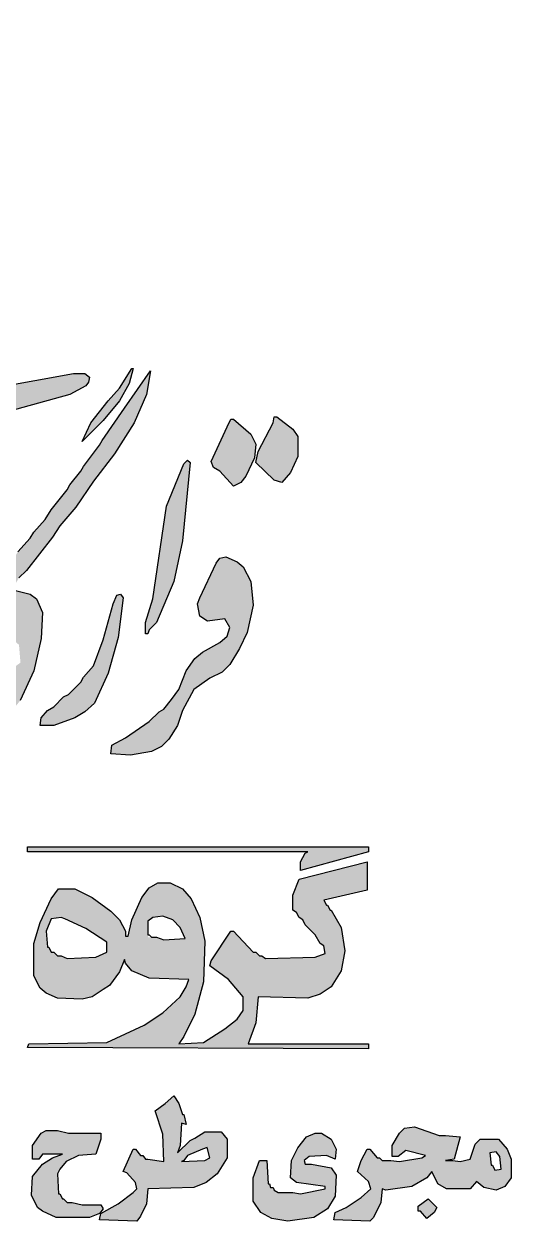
# Model space of a CAD drawing. Header units: inches. Extents: x 212980 to 238967, y -33384 to 2238.
# Drawn here: x 232954.6 to 233075.7, y -31860.6 to -31562.8 of the extents above; entities that cross this region are included whole.
import ezdxf

# ---------------------------------------------------------------- set-up
doc = ezdxf.new("R2010")
doc.units = ezdxf.units.IN
doc.header["$LTSCALE"] = 15
doc.header["$MEASUREMENT"] = 0
doc.layers.add('R2V', color=7, linetype='Continuous')

# ---------------------------------------------------------------- blocks, each defined once
blk = doc.blocks.new('logo NGL-3200')
at = {"linetype": 'Continuous'}
h = blk.add_hatch(color=253, dxfattribs=at)
h.dxf.hatch_style = 1
h.paths.add_polyline_path([(1.436046, -2.113372), (1.406977, -2.130814), (1.389535, -2.15407), (1.366279, -2.165698), (1.348837, -2.188953), (1.325581, -2.200581), (1.308139, -2.223837), (1.284883, -2.235465), (1.267442, -2.258721), (1.244186, -2.270349), (1.215116, -2.305233), (1.19186, -2.31686), (1.127907, -2.380814), (1.069767, -2.456395), (1.052325, -2.508721), (0.988372, -2.630814), (0.936046, -2.776163), (0.936046, -3.008721), (0.906977, -3.06686), (0.813953, -3.119186), (0.767442, -3.15407), (0.726744, -3.177326), (0.668604, -3.229651), (0.622093, -3.264535), (0.610465, -3.287791), (0.569767, -3.328488), (0.523256, -3.40407), (0.476744, -3.491279), (0.47093, -3.572674), (0.494186, -3.619186), (0.633721, -3.671512), (0.831395, -3.700581), (1.302325, -3.688953), (1.936046, -3.607558), (2.517442, -3.508721), (2.94186, -3.415698), (3.383721, -3.293605), (3.459302, -3.252907), (3.47093, -3.235465), (3.476744, -3.212209), (3.453488, -3.194767), (3.401163, -3.194767), (2.69186, -3.322674), (2.011628, -3.421512), (1.436046, -3.473837), (0.930232, -3.485465), (0.819767, -3.473837), (0.77907, -3.473837), (0.72093, -3.456395), (0.697674, -3.456395), (0.656977, -3.43314), (0.639535, -3.43314), (0.633721, -3.421512), (0.622093, -3.421512), (0.604651, -3.40407), (0.593023, -3.40407), (0.593023, -3.386628), (0.622093, -3.34593), (0.656977, -3.31686), (0.738372, -3.264535), (0.848837, -3.206395), (0.877907, -3.194767), (0.953488, -3.107558), (1, -3.014535), (1.02907, -2.892442), (1.046511, -2.549419), (1.081395, -2.520349), (1.110465, -2.502907), (1.203488, -2.421512), (1.232558, -2.40407), (1.267442, -2.369186), (1.296511, -2.351744), (1.331395, -2.31686), (1.360465, -2.299419), (1.401163, -2.258721), (1.430232, -2.241279), (1.44186, -2.223837), (1.47093, -2.206395), (1.482558, -2.188953), (1.511628, -2.171512), (1.534883, -2.142442), (1.563953, -2.125), (1.598837, -2.084302), (1.627907, -2.06686), (1.77907, -1.915698), (1.796511, -1.886628), (1.831395, -1.857558), (1.843023, -1.834302), (1.860465, -1.822674), (1.895349, -1.770349), (1.94186, -1.706395), (1.988372, -1.630814), (2.005814, -1.555233), (1.994186, -1.555233), (1.976744, -1.578488), (1.965116, -1.601744), (1.94186, -1.619186), (1.930232, -1.642442), (1.877907, -1.688953), (1.866279, -1.712209), (1.709302, -1.869186), (1.686046, -1.880814), (1.633721, -1.938953), (1.610465, -1.950581), (1.569767, -1.997093), (1.546511, -2.008721), (1.523256, -2.037791), (1.5, -2.049419), (1.476744, -2.078488), (1.453488, -2.090116)])
h = blk.add_hatch(color=253, dxfattribs=at)
h.dxf.hatch_style = 1
h.paths.add_polyline_path([(2.94186, -3.415698), (3.383721, -3.293605), (3.459302, -3.252907), (3.47093, -3.235465), (3.476744, -3.212209), (3.453488, -3.194767), (3.401163, -3.194767), (2.69186, -3.322674), (2.011628, -3.421512), (1.436046, -3.473837), (0.930232, -3.485465), (0.819767, -3.473837), (0.77907, -3.473837), (0.72093, -3.456395), (0.697674, -3.456395), (0.656977, -3.43314), (0.633721, -3.43314), (0.604651, -3.40407), (0.593023, -3.40407), (0.593023, -3.386628), (0.622093, -3.34593), (0.656977, -3.31686), (0.738372, -3.264535), (0.848837, -3.206395), (0.877907, -3.194767), (0.953488, -3.107558), (1, -3.014535), (1.02907, -2.892442), (1.048178, -2.516639), (0.988372, -2.630814), (0.936046, -2.776163), (0.936046, -3.008721), (0.906977, -3.06686), (0.813953, -3.119186), (0.767442, -3.15407), (0.726744, -3.177326), (0.668604, -3.229651), (0.622093, -3.264535), (0.610465, -3.287791), (0.569767, -3.328488), (0.523256, -3.40407), (0.476744, -3.491279), (0.47093, -3.572674), (0.494186, -3.619186), (0.633721, -3.671512), (0.831395, -3.700581), (1.302325, -3.688953), (1.936046, -3.607558), (2.517442, -3.508721)])
h = blk.add_hatch(color=253, dxfattribs=at)
h.dxf.hatch_style = 1
h.paths.add_polyline_path([(3.122093, -4.212209), (3.104651, -4.212209), (3.110465, -4.194767), (3.127907, -4.18314), (3.145349, -4.15407), (3.180232, -4.119186), (3.302325, -3.962209), (3.337209, -3.909884), (3.41279, -3.822674), (3.494186, -3.700581), (3.593023, -3.572674), (3.686046, -3.427326), (3.744186, -3.293605), (3.761628, -3.18314), (3.639535, -3.357558), (3.534883, -3.508721), (3.523256, -3.531977), (3.447674, -3.630814), (3.436046, -3.65407), (3.383721, -3.718023), (3.372093, -3.741279), (3.296511, -3.834302), (3.267442, -3.880814), (3.215116, -3.938953), (3.197674, -3.968023), (3.139535, -4.031977), (3.122093, -4.061047), (3.081395, -4.101744), (3.063953, -4.130814), (3.040697, -4.148256), (3.02907, -4.171512), (2.982558, -4.218023), (2.982558, -4.136628), (3.011628, -3.944767), (3.02907, -3.68314), (3.011628, -3.700581), (2.959302, -3.828488), (2.918604, -4.014535), (2.883721, -4.386628), (2.860465, -4.497093), (2.854651, -4.659884), (2.866279, -4.718023), (2.895349, -4.781977), (2.953488, -4.828488), (3.040697, -4.828488), (3.098837, -4.793605), (3.151163, -4.729651), (3.215116, -4.590116), (3.25, -4.438953), (3.255814, -4.31686), (3.226744, -4.252907), (3.197674, -4.229651)])
h.paths.add_polyline_path([(3.110465, -4.438953), (3.145349, -4.468023), (3.152339, -4.551902), (3.098837, -4.590116), (2.994186, -4.59593), (2.965116, -4.578488), (2.953488, -4.578488), (2.94186, -4.555233), (2.936046, -4.555233), (2.936046, -4.479651), (2.988372, -4.438953), (3.046511, -4.421512)], flags=16)
h = blk.add_hatch(color=253, dxfattribs=at)
h.dxf.hatch_style = 1
h.paths.add_polyline_path([(3.563953, -3.322674), (3.482558, -3.427326), (3.44186, -3.514535), (3.540697, -3.415698), (3.616279, -3.322674), (3.66279, -3.241279), (3.680232, -3.171512), (3.674418, -3.171512), (3.616279, -3.264535)])
h = blk.add_hatch(color=253, dxfattribs=at)
h.dxf.hatch_style = 1
h.paths.add_polyline_path([(4.25, -3.590116), (4.255814, -3.526163), (4.232558, -3.479651), (4.151163, -3.409884), (4.139535, -3.409884), (4.122093, -3.444767), (4.046511, -3.607558), (4.058139, -3.636628), (4.087209, -3.65407), (4.151163, -3.723837), (4.186046, -3.706395), (4.209302, -3.677326)])
h = blk.add_hatch(color=253, dxfattribs=at)
h.dxf.hatch_style = 1
h.paths.add_polyline_path([(4.267442, -3.561047), (4.255814, -3.613372), (4.343023, -3.694767), (4.377907, -3.706395), (4.418604, -3.659884), (4.453488, -3.584302), (4.453488, -3.491279), (4.430232, -3.456395), (4.354651, -3.398256), (4.343023, -3.398256), (4.337209, -3.427326)])
h = blk.add_hatch(color=253, dxfattribs=at)
h.dxf.hatch_style = 1
h.paths.add_polyline_path([(3.773256, -4.252907), (3.738372, -4.363372), (3.738372, -4.415698), (3.75, -4.415698), (3.755814, -4.398256), (3.790697, -4.363372), (3.872093, -4.171512), (3.91279, -3.979651), (3.947674, -3.613372), (3.936046, -3.601744), (3.918604, -3.619186), (3.837209, -3.81686)])
h = blk.add_hatch(color=253, dxfattribs=at)
h.dxf.hatch_style = 1
h.paths.add_polyline_path([(4.232558, -4.171512), (4.197674, -4.101744), (4.168604, -4.078488), (4.116279, -4.055233), (4.087209, -4.061047), (4.069767, -4.084302), (3.994186, -4.247093), (3.982558, -4.276163), (3.994186, -4.334302), (4.02907, -4.357558), (4.110465, -4.34593), (4.133721, -4.386628), (4.122093, -4.427326), (4.087209, -4.456395), (4.005814, -4.502907), (3.97093, -4.531977), (3.930232, -4.590116), (3.895349, -4.677326), (3.860465, -4.723837), (3.825581, -4.770349), (3.802325, -4.781977), (3.755814, -4.828488), (3.645349, -4.90407), (3.581395, -4.938953), (3.575581, -4.979651), (3.668604, -4.985465), (3.767442, -4.968023), (3.813953, -4.944767), (3.848837, -4.909884), (3.889535, -4.84593), (3.91279, -4.776163), (3.965116, -4.677326), (4.040697, -4.625), (4.098837, -4.59593), (4.133721, -4.561047), (4.180232, -4.485465), (4.215116, -4.409884), (4.244186, -4.281977)])
h = blk.add_hatch(color=253, dxfattribs=at)
h.dxf.hatch_style = 1
h.paths.add_polyline_path([(3.563953, -4.601744), (3.610465, -4.43314), (3.633721, -4.247093), (3.622093, -4.229651), (3.604651, -4.235465), (3.587209, -4.276163), (3.540697, -4.444767), (3.494186, -4.56686), (3.447674, -4.619186), (3.436046, -4.642442), (3.377907, -4.700581), (3.354651, -4.712209), (3.308139, -4.758721), (3.27907, -4.776163), (3.25, -4.811047), (3.244186, -4.84593), (3.308139, -4.84593), (3.406977, -4.811047), (3.453488, -4.781977), (3.5, -4.741279)])
h = blk.add_hatch(color=253, dxfattribs=at)
h.dxf.hatch_style = 1
h.paths.add_polyline_path([(3.186046, -5.415698), (3.186046, -5.438953), (4.5, -5.438953), (4.488372, -5.444767), (4.465116, -5.485465), (4.465116, -5.526163), (4.784883, -5.438953), (4.784883, -5.415698)])
h = blk.add_hatch(color=253, dxfattribs=at)
h.dxf.hatch_style = 1
h.paths.add_polyline_path([(4.534883, -5.93314), (4.302325, -5.938953), (4.284883, -5.927326), (4.273256, -5.927326), (4.255814, -5.909884), (4.244186, -5.909884), (4.151163, -5.811047), (4.139535, -5.811047), (4.046511, -5.950581), (4.040697, -5.973837), (4.127907, -6.037791), (4.197674, -6.119186), (4.197674, -6.18314), (4.168604, -6.223837), (4.110465, -6.270349), (4.011628, -6.334302), (3.895349, -6.340116), (3.918604, -6.305233), (3.97093, -6.200581), (4.011628, -6.049419), (4.017442, -5.857558), (3.994186, -5.747093), (3.953488, -5.659884), (3.91279, -5.613372), (3.854651, -5.584302), (3.796511, -5.584302), (3.755814, -5.607558), (3.72093, -5.65407), (3.674418, -5.758721), (3.656977, -5.834302), (3.645349, -5.834302), (3.645349, -5.811047), (3.616279, -5.758721), (3.575581, -5.718023), (3.488372, -5.65407), (3.406977, -5.613372), (3.331395, -5.613372), (3.296511, -5.659884), (3.244186, -5.770349), (3.215116, -5.869186), (3.215116, -6.020349), (3.244186, -6.078488), (3.273256, -6.101744), (3.325581, -6.125), (3.44186, -6.130814), (3.488372, -6.119186), (3.540697, -6.084302), (3.569767, -6.06686), (3.616279, -6.002907), (3.639535, -5.944767), (3.645349, -5.962209), (3.674418, -5.997093), (3.755814, -6.031977), (3.94186, -6.037791), (3.930232, -6.072674), (3.901163, -6.119186), (3.819767, -6.194767), (3.732558, -6.252907), (3.558139, -6.334302), (3.19186, -6.340116), (3.186046, -6.357558), (4.784883, -6.363372), (4.784883, -6.340116), (4.22093, -6.340116), (4.255814, -6.241279), (4.267442, -6.119186), (4.5, -6.125), (4.558139, -6.107558), (4.610465, -6.072674), (4.656977, -5.997093), (4.674418, -5.90407), (4.656977, -5.793605), (4.610465, -5.712209), (4.604651, -5.712209), (4.593023, -5.688953), (4.587209, -5.688953), (4.575581, -5.665698), (4.77907, -5.619186), (4.77907, -5.485465), (4.459302, -5.56686), (4.430232, -5.642442), (4.430232, -5.712209), (4.447674, -5.723837), (4.459302, -5.747093), (4.476744, -5.758721), (4.488372, -5.781977), (4.534883, -5.828488), (4.558139, -5.869186), (4.575581, -5.880814), (4.581395, -5.915698)])
h.paths.add_polyline_path([(3.924418, -5.84593), (3.825581, -5.851744), (3.790697, -5.840116), (3.75, -5.840116), (3.75, -5.764535), (3.773256, -5.747093), (3.819767, -5.741279), (3.866279, -5.758721), (3.901163, -5.793605)], flags=16)
h.paths.add_polyline_path([(3.558139, -5.909884), (3.505814, -5.93314), (3.372093, -5.938953), (3.343023, -5.927326), (3.325581, -5.927326), (3.308139, -5.909884), (3.296511, -5.909884), (3.284883, -5.886628), (3.27907, -5.886628), (3.273256, -5.811047), (3.296511, -5.752907), (3.347043, -5.746591), (3.459302, -5.799419), (3.558139, -5.863372)], flags=16)
h = blk.add_hatch(color=253, dxfattribs=at)
h.dxf.hatch_style = 1
h.paths.add_polyline_path([(3.697674, -7.171512), (3.715116, -7.148256), (3.744186, -7.090116), (3.75, -7.020349), (3.965116, -7.014535), (4.023256, -6.991279), (4.075581, -6.950581), (4.122093, -6.875), (4.122093, -6.787791), (4.093023, -6.752907), (4.017442, -6.752907), (3.97093, -6.781977), (3.947674, -6.793605), (3.889535, -6.851744), (3.901163, -6.81686), (3.906977, -6.712209), (3.930232, -6.718023), (3.918604, -6.671512), (3.91279, -6.671512), (3.895349, -6.619186), (3.872093, -6.584302), (3.831395, -6.619186), (3.784883, -6.65407), (3.819767, -6.764535), (3.825581, -6.892442), (3.75, -6.880814), (3.738372, -6.880814), (3.726744, -6.863372), (3.715116, -6.863372), (3.69186, -6.834302), (3.680232, -6.834302), (3.633721, -6.938953), (3.651163, -6.944767), (3.69186, -6.991279), (3.697674, -7.020349), (3.680232, -7.037791), (3.610465, -7.090116), (3.52907, -7.136628), (3.523256, -7.165698)])
h.paths.add_polyline_path([(3.906977, -6.892442), (3.918604, -6.886628), (3.936046, -6.863372), (4.005814, -6.834302), (4.027654, -6.825607), (4.040697, -6.875), (4.017442, -6.886628)], flags=16)
h = blk.add_hatch(color=253, dxfattribs=at)
h.dxf.hatch_style = 1
h.paths.add_polyline_path([(4.680232, -7.107558), (4.627907, -7.130814), (4.622093, -7.165698), (4.790697, -7.171512), (4.808139, -7.15407), (4.843023, -7.084302), (4.848837, -7.020349), (4.866279, -7.026163), (4.988372, -7.008721), (5.058139, -6.968023), (5.081395, -6.938953), (5.110465, -6.997093), (5.151163, -7.020349), (5.261628, -7.020349), (5.290697, -6.985465), (5.325581, -7.014535), (5.383721, -7.026163), (5.424418, -7.008721), (5.453488, -6.968023), (5.453488, -6.880814), (5.436046, -6.834302), (5.395349, -6.787791), (5.308139, -6.787791), (5.284883, -6.811047), (5.261628, -6.880814), (5.215116, -6.892442), (5.180232, -6.886628), (5.145349, -6.886628), (5.186046, -6.880814), (5.215116, -6.776163), (5.145349, -6.770349), (5.116279, -6.770349), (5, -6.729651), (4.953488, -6.735465), (4.930232, -6.758721), (4.895349, -6.81686), (4.895349, -6.869186), (4.924418, -6.869186), (4.959302, -6.840116), (5.052325, -6.863372), (5.034883, -6.875), (4.930232, -6.892442), (4.889535, -6.886628), (4.835548, -6.886628), (4.790697, -6.834302), (4.77907, -6.834302), (4.75, -6.886628), (4.732558, -6.938953), (4.784883, -6.985465), (4.796511, -7.020349), (4.75, -7.061047)])
h.paths.add_polyline_path([(5.360465, -6.909884), (5.354651, -6.851744), (5.383721, -6.84593), (5.401163, -6.869186), (5.406977, -6.927326), (5.377907, -6.93314), (5.366279, -6.909884)], flags=16)
h = blk.add_hatch(color=253, dxfattribs=at)
h.dxf.hatch_style = 1
h.paths.add_polyline_path([(4.837209, -6.875), (4.825581, -6.875), (4.790697, -6.834302), (4.77907, -6.834302), (4.75, -6.886628), (4.732558, -6.938953), (4.784883, -6.985465), (4.796511, -7.020349), (4.75, -7.061047), (4.680232, -7.107558), (4.627907, -7.130814), (4.622093, -7.165698), (4.790697, -7.171512), (4.808139, -7.15407), (4.843023, -7.084302), (4.848837, -7.020349), (4.866279, -7.026163), (4.988372, -7.008721), (5.058139, -6.968023), (5.081395, -6.938953), (5.110465, -6.997093), (5.151163, -7.020349), (5.261628, -7.020349), (5.290697, -6.985465), (5.325581, -7.014535), (5.383721, -7.026163), (5.424418, -7.008721), (5.453488, -6.968023), (5.453488, -6.880814), (5.436046, -6.834302), (5.395349, -6.787791), (5.308139, -6.787791), (5.284883, -6.811047), (5.261628, -6.880814), (5.215116, -6.892442), (5.180232, -6.886628), (5.145349, -6.886628), (5.186046, -6.880814), (5.215116, -6.776163), (5.145349, -6.770349), (5.116279, -6.770349), (5, -6.729651), (4.953488, -6.735465), (4.930232, -6.758721), (4.895349, -6.81686), (4.895349, -6.869186), (4.924418, -6.869186), (4.959302, -6.840116), (5.052325, -6.863372), (5.034883, -6.875), (4.930232, -6.892442), (4.889535, -6.886628), (4.848837, -6.886628)])
h.paths.add_polyline_path([(5.354651, -6.851744), (5.383721, -6.84593), (5.401163, -6.869186), (5.406977, -6.927326), (5.377907, -6.93314), (5.366279, -6.909884), (5.360465, -6.909884)], flags=16)
h = blk.add_hatch(color=253, dxfattribs=at)
h.dxf.hatch_style = 1
h.paths.add_polyline_path([(3.348837, -7.06686), (3.337209, -7.043605), (3.331395, -7.043605), (3.325581, -6.950581), (3.337209, -6.927326), (3.366279, -6.892442), (3.424418, -6.863372), (3.505814, -6.857558), (3.52907, -6.787791), (3.52907, -6.758721), (3.377907, -6.758721), (3.325581, -6.747093), (3.273256, -6.747093), (3.25, -6.758721), (3.209302, -6.81686), (3.209302, -6.880814), (3.238372, -6.880814), (3.255814, -6.857558), (3.348837, -6.857558), (3.302325, -6.875), (3.255814, -6.90407), (3.209302, -6.962209), (3.203488, -7.049419), (3.232558, -7.107558), (3.255814, -7.125), (3.319767, -7.15407), (3.476744, -7.15407), (3.523256, -7.136628), (3.540697, -7.113372), (3.52907, -7.09593), (3.44186, -7.09593), (3.395349, -7.084302), (3.372093, -7.084302), (3.354651, -7.06686)])
h = blk.add_hatch(color=253, dxfattribs=at)
h.dxf.hatch_style = 1
h.paths.add_polyline_path([(4.465116, -7.043605), (4.430232, -7.037791), (4.377907, -7.037791), (4.360465, -7.036861), (4.343023, -7.026163), (4.337209, -7.014535), (4.325581, -7.014535), (4.319767, -6.997093), (4.313953, -6.997093), (4.308139, -6.886628), (4.273256, -6.886628), (4.244186, -6.968023), (4.244186, -7.078488), (4.27907, -7.130814), (4.331395, -7.159884), (4.406977, -7.171512), (4.52907, -7.15407), (4.593023, -7.113372), (4.627907, -7.055233), (4.633721, -6.956395), (4.610465, -6.921512), (4.517442, -6.90407), (4.488372, -6.90407), (4.482558, -6.886628), (4.505814, -6.869186), (4.587209, -6.863372), (4.627907, -6.880814), (4.633721, -6.834302), (4.610465, -6.787791), (4.563953, -6.758721), (4.534883, -6.758721), (4.494186, -6.776163), (4.453488, -6.828488), (4.424418, -6.886628), (4.418604, -6.968023), (4.447674, -6.991279), (4.581395, -7.008721), (4.581395, -7.020349)])
h = blk.add_hatch(color=253, dxfattribs=at)
h.dxf.hatch_style = 1
h.paths.add_polyline_path([(5.02907, -7.125), (5.058139, -7.159884), (5.093023, -7.130814), (5.104651, -7.107558), (5.063953, -7.06686), (5.017442, -7.101744), (5.017442, -7.125)])
at = {"layer": 'R2V', "color": 253}
for points in [[(2.69186, -3.322674, 0), (3.401163, -3.194767, 0), (3.453488, -3.194767, 0), (3.476744, -3.212209, 0), (3.47093, -3.235465, 0), (3.459302, -3.252907, 0), (3.383721, -3.293605, 0), (2.94186, -3.415698, 0)], [(3.761628, -3.18314, 0), (3.744186, -3.293605, 0), (3.686046, -3.427326, 0), (3.593023, -3.572674, 0), (3.494186, -3.700581, 0), (3.41279, -3.822674, 0), (3.337209, -3.909884, 0), (3.302325, -3.962209, 0), (3.180232, -4.119186, 0), (3.145349, -4.15407, 0)], [(3.122093, -4.212209, 0), (3.197674, -4.229651, 0), (3.226744, -4.252907, 0), (3.255814, -4.31686, 0), (3.25, -4.438953, 0), (3.215116, -4.590116, 0), (3.151163, -4.729651, 0)], [(3.139535, -4.031977, 0), (3.197674, -3.968023, 0), (3.215116, -3.938953, 0), (3.267442, -3.880814, 0), (3.296511, -3.834302, 0), (3.372093, -3.741279, 0), (3.383721, -3.718023, 0), (3.436046, -3.65407, 0), (3.447674, -3.630814, 0), (3.523256, -3.531977, 0), (3.534883, -3.508721, 0), (3.639535, -3.357558, 0), (3.761628, -3.18314, 0)], [(3.680232, -3.171512, 0), (3.66279, -3.241279, 0), (3.616279, -3.322674, 0), (3.540697, -3.415698, 0), (3.44186, -3.514535, 0), (3.482558, -3.427326, 0), (3.563953, -3.322674, 0), (3.616279, -3.264535, 0), (3.674418, -3.171512, 0), (3.680232, -3.171512, 0)], [(4.151163, -3.409884, 0), (4.232558, -3.479651, 0), (4.255814, -3.526163, 0), (4.25, -3.590116, 0), (4.209302, -3.677326, 0), (4.186046, -3.706395, 0), (4.151163, -3.723837, 0), (4.087209, -3.65407, 0), (4.058139, -3.636628, 0), (4.046511, -3.607558, 0), (4.122093, -3.444767, 0), (4.139535, -3.409884, 0), (4.151163, -3.409884, 0)], [(4.354651, -3.398256, 0), (4.430232, -3.456395, 0), (4.453488, -3.491279, 0), (4.453488, -3.584302, 0), (4.418604, -3.659884, 0), (4.377907, -3.706395, 0), (4.343023, -3.694767, 0), (4.255814, -3.613372, 0), (4.267442, -3.561047, 0), (4.337209, -3.427326, 0), (4.343023, -3.398256, 0), (4.354651, -3.398256, 0)], [(3.936046, -3.601744, 0), (3.947674, -3.613372, 0), (3.91279, -3.979651, 0), (3.872093, -4.171512, 0), (3.790697, -4.363372, 0), (3.755814, -4.398256, 0), (3.75, -4.415698, 0), (3.738372, -4.415698, 0), (3.738372, -4.363372, 0), (3.773256, -4.252907, 0), (3.837209, -3.81686, 0), (3.918604, -3.619186, 0), (3.936046, -3.601744, 0)], [(4.116279, -4.055233, 0), (4.168604, -4.078488, 0), (4.197674, -4.101744, 0), (4.232558, -4.171512, 0), (4.244186, -4.281977, 0), (4.215116, -4.409884, 0), (4.180232, -4.485465, 0), (4.133721, -4.561047, 0), (4.098837, -4.59593, 0), (4.040697, -4.625, 0), (3.965116, -4.677326, 0), (3.91279, -4.776163, 0), (3.889535, -4.84593, 0), (3.848837, -4.909884, 0), (3.813953, -4.944767, 0), (3.767442, -4.968023, 0), (3.668604, -4.985465, 0), (3.575581, -4.979651, 0), (3.581395, -4.938953, 0), (3.645349, -4.90407, 0), (3.755814, -4.828488, 0), (3.802325, -4.781977, 0), (3.825581, -4.770349, 0), (3.860465, -4.723837, 0), (3.895349, -4.677326, 0), (3.930232, -4.590116, 0), (3.97093, -4.531977, 0), (4.005814, -4.502907, 0), (4.087209, -4.456395, 0), (4.122093, -4.427326, 0), (4.133721, -4.386628, 0), (4.110465, -4.34593, 0), (4.02907, -4.357558, 0), (3.994186, -4.334302, 0), (3.982558, -4.276163, 0), (3.994186, -4.247093, 0), (4.069767, -4.084302, 0), (4.087209, -4.061047, 0), (4.116279, -4.055233, 0)], [(3.622093, -4.229651, 0), (3.633721, -4.247093, 0), (3.610465, -4.43314, 0), (3.563953, -4.601744, 0), (3.5, -4.741279, 0), (3.453488, -4.781977, 0), (3.406977, -4.811047, 0), (3.308139, -4.84593, 0), (3.244186, -4.84593, 0), (3.25, -4.811047, 0), (3.27907, -4.776163, 0), (3.308139, -4.758721, 0), (3.354651, -4.712209, 0), (3.377907, -4.700581, 0), (3.436046, -4.642442, 0), (3.447674, -4.619186, 0), (3.494186, -4.56686, 0), (3.540697, -4.444767, 0), (3.587209, -4.276163, 0), (3.604651, -4.235465, 0), (3.622093, -4.229651, 0)], [(4.784883, -5.415698, 0), (4.784883, -5.438953, 0), (4.465116, -5.526163, 0), (4.465116, -5.485465, 0), (4.488372, -5.444767, 0), (4.5, -5.438953, 0), (3.186046, -5.438953, 0), (3.186046, -5.415698, 0), (4.784883, -5.415698, 0)], [(4.77907, -5.485465, 0), (4.77907, -5.619186, 0), (4.575581, -5.665698, 0), (4.587209, -5.688953, 0), (4.593023, -5.688953, 0), (4.604651, -5.712209, 0), (4.610465, -5.712209, 0), (4.656977, -5.793605, 0), (4.674418, -5.90407, 0), (4.656977, -5.997093, 0), (4.610465, -6.072674, 0), (4.558139, -6.107558, 0), (4.5, -6.125, 0), (4.267442, -6.119186, 0), (4.255814, -6.241279, 0), (4.22093, -6.340116, 0), (4.784883, -6.340116, 0), (4.784883, -6.363372, 0), (3.186046, -6.357558, 0), (3.19186, -6.340116, 0), (3.558139, -6.334302, 0), (3.732558, -6.252907, 0), (3.819767, -6.194767, 0), (3.901163, -6.119186, 0), (3.930232, -6.072674, 0), (3.94186, -6.037791, 0), (3.755814, -6.031977, 0), (3.674418, -5.997093, 0), (3.645349, -5.962209, 0), (3.639535, -5.944767, 0), (3.616279, -6.002907, 0), (3.569767, -6.06686, 0), (3.540697, -6.084302, 0), (3.488372, -6.119186, 0), (3.44186, -6.130814, 0), (3.325581, -6.125, 0), (3.273256, -6.101744, 0), (3.244186, -6.078488, 0), (3.215116, -6.020349, 0), (3.215116, -5.869186, 0), (3.244186, -5.770349, 0), (3.296511, -5.659884, 0), (3.331395, -5.613372, 0), (3.406977, -5.613372, 0), (3.488372, -5.65407, 0), (3.575581, -5.718023, 0), (3.616279, -5.758721, 0), (3.645349, -5.811047, 0), (3.645349, -5.834302, 0), (3.656977, -5.834302, 0), (3.674418, -5.758721, 0), (3.72093, -5.65407, 0), (3.755814, -5.607558, 0), (3.796511, -5.584302, 0), (3.854651, -5.584302, 0), (3.91279, -5.613372, 0), (3.953488, -5.659884, 0), (3.994186, -5.747093, 0), (4.017442, -5.857558, 0), (4.011628, -6.049419, 0), (3.97093, -6.200581, 0), (3.918604, -6.305233, 0), (3.895349, -6.340116, 0), (4.011628, -6.334302, 0), (4.110465, -6.270349, 0), (4.168604, -6.223837, 0), (4.197674, -6.18314, 0), (4.197674, -6.119186, 0), (4.127907, -6.037791, 0), (4.040697, -5.973837, 0), (4.046511, -5.950581, 0), (4.139535, -5.811047, 0), (4.151163, -5.811047, 0), (4.244186, -5.909884, 0), (4.255814, -5.909884, 0), (4.273256, -5.927326, 0), (4.284883, -5.927326, 0), (4.302325, -5.938953, 0), (4.534883, -5.93314, 0), (4.581395, -5.915698, 0), (4.575581, -5.880814, 0), (4.558139, -5.869186, 0), (4.534883, -5.828488, 0), (4.488372, -5.781977, 0), (4.476744, -5.758721, 0), (4.459302, -5.747093, 0), (4.447674, -5.723837, 0), (4.430232, -5.712209, 0), (4.430232, -5.642442, 0), (4.459302, -5.56686, 0), (4.77907, -5.485465, 0)], [(3.343023, -5.747093, 0), (3.296511, -5.752907, 0), (3.273256, -5.811047, 0), (3.27907, -5.886628, 0), (3.284883, -5.886628, 0), (3.296511, -5.909884, 0), (3.308139, -5.909884, 0), (3.325581, -5.927326, 0), (3.343023, -5.927326, 0), (3.372093, -5.938953, 0), (3.505814, -5.93314, 0), (3.558139, -5.909884, 0), (3.558139, -5.863372, 0), (3.459302, -5.799419, 0), (3.360465, -5.752907, 0), (3.343023, -5.747093, 0)], [(3.819767, -5.741279, 0), (3.773256, -5.747093, 0), (3.75, -5.764535, 0), (3.75, -5.828488, 0), (3.755814, -5.828488, 0), (3.767442, -5.840116, 0), (3.790697, -5.840116, 0), (3.825581, -5.851744, 0), (3.924418, -5.84593, 0), (3.901163, -5.793605, 0), (3.866279, -5.758721, 0), (3.819767, -5.741279, 0)], [(3.872093, -6.584302, 0), (3.895349, -6.619186, 0), (3.91279, -6.671512, 0), (3.918604, -6.671512, 0), (3.930232, -6.718023, 0), (3.906977, -6.712209, 0), (3.901163, -6.81686, 0), (3.889535, -6.851744, 0), (3.947674, -6.793605, 0), (3.97093, -6.781977, 0), (4.017442, -6.752907, 0), (4.093023, -6.752907, 0), (4.122093, -6.787791, 0), (4.122093, -6.875, 0), (4.075581, -6.950581, 0), (4.023256, -6.991279, 0), (3.965116, -7.014535, 0), (3.75, -7.020349, 0), (3.744186, -7.090116, 0), (3.715116, -7.148256, 0), (3.697674, -7.171512, 0), (3.523256, -7.165698, 0), (3.52907, -7.136628, 0), (3.610465, -7.090116, 0), (3.680232, -7.037791, 0), (3.697674, -7.020349, 0), (3.69186, -6.991279, 0), (3.651163, -6.944767, 0), (3.633721, -6.938953, 0), (3.680232, -6.834302, 0), (3.69186, -6.834302, 0), (3.715116, -6.863372, 0), (3.726744, -6.863372, 0), (3.738372, -6.880814, 0), (3.75, -6.880814, 0), (3.825581, -6.892442, 0), (3.819767, -6.764535, 0), (3.784883, -6.65407, 0), (3.831395, -6.619186, 0), (3.872093, -6.584302, 0)], [(5, -6.729651, 0), (5.116279, -6.770349, 0), (5.145349, -6.770349, 0), (5.215116, -6.776163, 0), (5.186046, -6.880814, 0), (5.145349, -6.886628, 0), (5.180232, -6.886628, 0), (5.215116, -6.892442, 0), (5.261628, -6.880814, 0), (5.284883, -6.811047, 0), (5.308139, -6.787791, 0), (5.395349, -6.787791, 0), (5.436046, -6.834302, 0), (5.453488, -6.880814, 0), (5.453488, -6.968023, 0), (5.424418, -7.008721, 0), (5.383721, -7.026163, 0), (5.325581, -7.014535, 0), (5.290697, -6.985465, 0), (5.261628, -7.020349, 0), (5.151163, -7.020349, 0), (5.110465, -6.997093, 0), (5.081395, -6.938953, 0), (5.058139, -6.968023, 0), (4.988372, -7.008721, 0), (4.866279, -7.026163, 0), (4.848837, -7.020349, 0), (4.843023, -7.084302, 0), (4.808139, -7.15407, 0), (4.790697, -7.171512, 0), (4.622093, -7.165698, 0), (4.627907, -7.130814, 0), (4.680232, -7.107558, 0), (4.75, -7.061047, 0), (4.796511, -7.020349, 0), (4.784883, -6.985465, 0), (4.732558, -6.938953, 0), (4.75, -6.886628, 0), (4.77907, -6.834302, 0), (4.790697, -6.834302, 0), (4.825581, -6.875, 0), (4.837209, -6.875, 0), (4.848837, -6.886628, 0), (4.889535, -6.886628, 0), (4.930232, -6.892442, 0), (5.034883, -6.875, 0), (5.052325, -6.863372, 0), (4.959302, -6.840116, 0), (4.924418, -6.869186, 0), (4.895349, -6.869186, 0), (4.895349, -6.81686, 0), (4.930232, -6.758721, 0), (4.953488, -6.735465, 0), (5, -6.729651, 0)], [(3.325581, -6.747093, 0), (3.377907, -6.758721, 0), (3.52907, -6.758721, 0), (3.52907, -6.787791, 0), (3.505814, -6.857558, 0), (3.424418, -6.863372, 0), (3.366279, -6.892442, 0), (3.337209, -6.927326, 0), (3.325581, -6.950581, 0), (3.331395, -7.043605, 0), (3.337209, -7.043605, 0), (3.348837, -7.06686, 0), (3.354651, -7.06686, 0), (3.372093, -7.084302, 0), (3.395349, -7.084302, 0), (3.44186, -7.09593, 0), (3.52907, -7.09593, 0), (3.540697, -7.113372, 0), (3.523256, -7.136628, 0), (3.476744, -7.15407, 0), (3.319767, -7.15407, 0), (3.255814, -7.125, 0), (3.232558, -7.107558, 0), (3.203488, -7.049419, 0), (3.209302, -6.962209, 0), (3.255814, -6.90407, 0), (3.302325, -6.875, 0), (3.348837, -6.857558, 0), (3.255814, -6.857558, 0), (3.238372, -6.880814, 0), (3.209302, -6.880814, 0), (3.209302, -6.81686, 0), (3.25, -6.758721, 0), (3.273256, -6.747093, 0), (3.325581, -6.747093, 0)], [(4.563953, -6.758721, 0), (4.610465, -6.787791, 0), (4.633721, -6.834302, 0), (4.627907, -6.880814, 0), (4.587209, -6.863372, 0), (4.505814, -6.869186, 0), (4.482558, -6.886628, 0), (4.488372, -6.90407, 0), (4.517442, -6.90407, 0), (4.610465, -6.921512, 0), (4.633721, -6.956395, 0), (4.627907, -7.055233, 0), (4.593023, -7.113372, 0), (4.52907, -7.15407, 0), (4.406977, -7.171512, 0), (4.331395, -7.159884, 0), (4.27907, -7.130814, 0), (4.244186, -7.078488, 0), (4.244186, -6.968023, 0), (4.273256, -6.886628, 0), (4.308139, -6.886628, 0), (4.313953, -6.997093, 0), (4.319767, -6.997093, 0), (4.325581, -7.014535, 0), (4.337209, -7.014535, 0), (4.343023, -7.026163, 0), (4.360465, -7.036861, 0), (4.377907, -7.037791, 0), (4.430232, -7.037791, 0), (4.465116, -7.043605, 0), (4.581395, -7.020349, 0), (4.581395, -7.008721, 0), (4.447674, -6.991279, 0), (4.418604, -6.968023, 0), (4.424418, -6.886628, 0), (4.453488, -6.828488, 0), (4.494186, -6.776163, 0), (4.534883, -6.758721, 0), (4.563953, -6.758721, 0)], [(4.005814, -6.834302, 0), (3.936046, -6.863372, 0), (3.918604, -6.886628, 0), (3.906977, -6.892442, 0), (4.017442, -6.886628, 0), (4.040697, -6.875, 0), (4.027654, -6.825607, 0), (4.005814, -6.834302, 0)], [(5.383721, -6.84593, 0), (5.354651, -6.851744, 0), (5.360465, -6.909884, 0), (5.366279, -6.909884, 0), (5.377907, -6.93314, 0), (5.406977, -6.927326, 0), (5.401163, -6.869186, 0), (5.383721, -6.84593, 0)], [(5.063953, -7.06686, 0), (5.104651, -7.107558, 0), (5.093023, -7.130814, 0), (5.058139, -7.159884, 0), (5.02907, -7.125, 0), (5.017442, -7.125, 0), (5.017442, -7.101744, 0), (5.063953, -7.06686, 0)]]:
    blk.add_polyline3d(points, dxfattribs=at)
blk = doc.blocks.new('KADR')
at = {"linetype": 'Continuous', "xscale": 93.1855787008933, "yscale": 93.1855787008933, "zscale": 93.1855787008933}
blk.add_blockref('logo NGL-3200', (238305.07, -4304.66), dxfattribs=at)

msp = doc.modelspace()

# ---------------------------------------------------------------- block references
at = {"color": 11, "xscale": 0.5689963642128438, "yscale": 0.5689963642128438, "zscale": 0.5689963642128438}
msp.add_blockref('KADR', (97191.84, -29031.04), dxfattribs=at)

doc.saveas('drawing.dxf')
